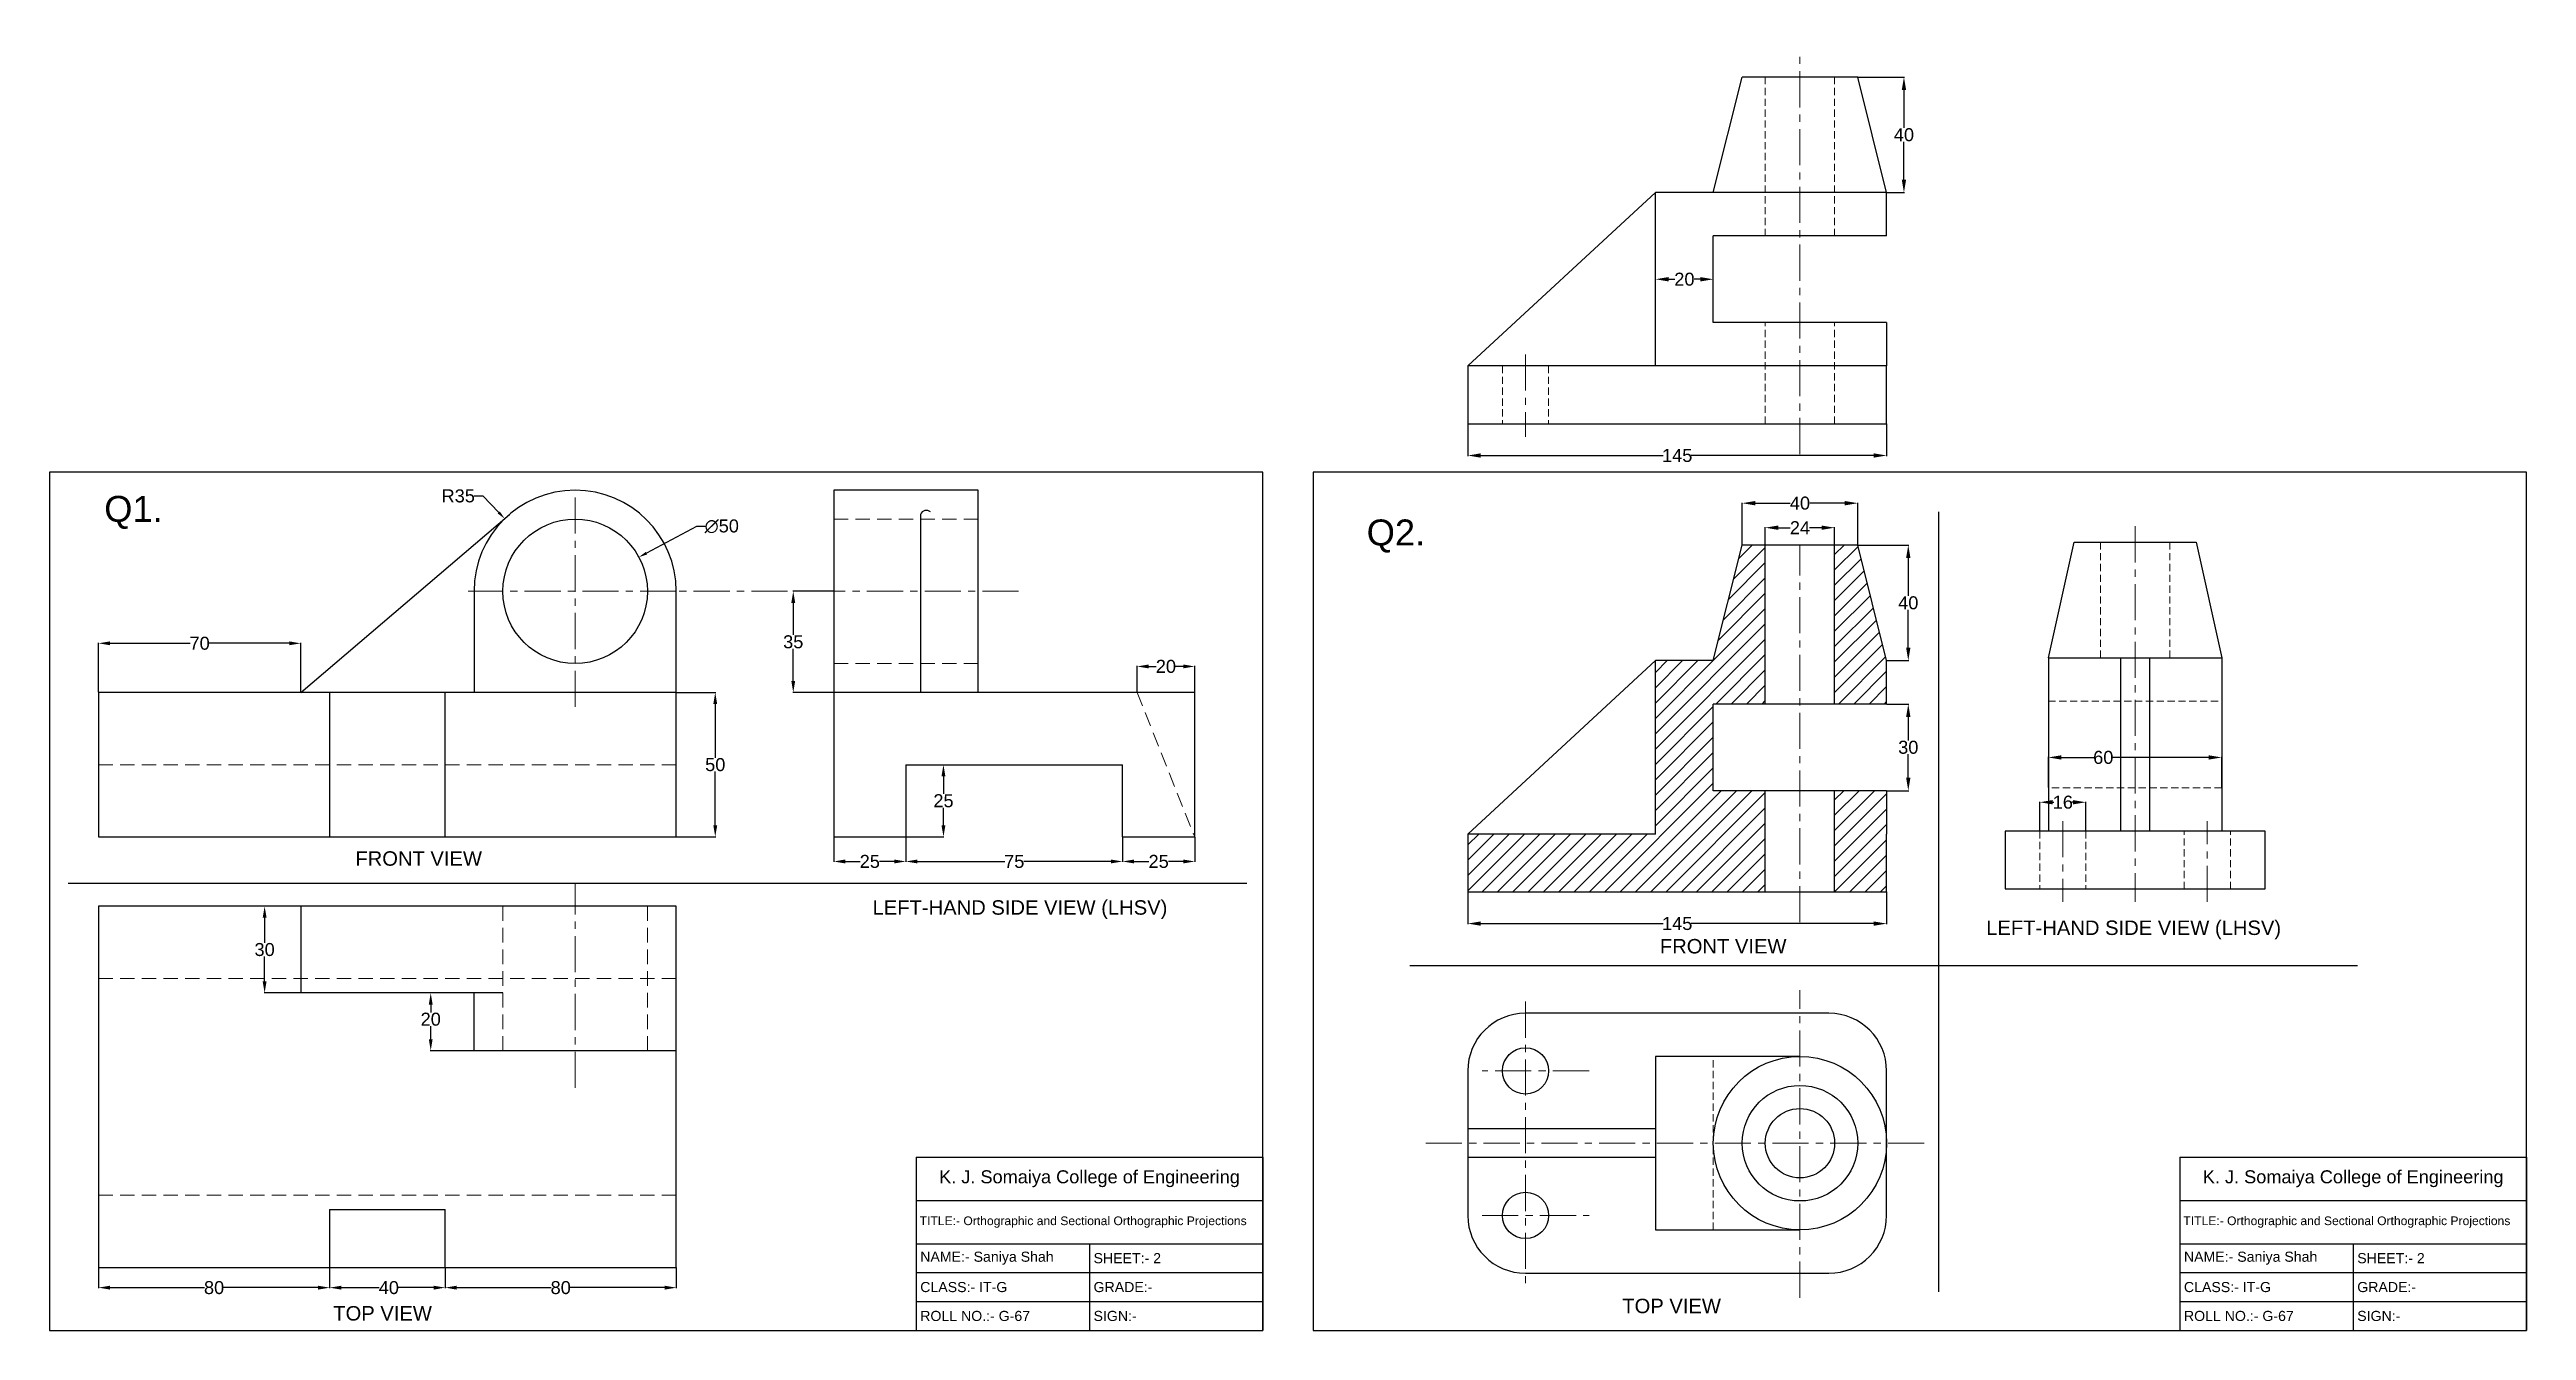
# Model space of a CAD drawing. Header units: millimetres. Extents: x 227 to 1084, y 157 to 600.
import ezdxf

# ---------------------------------------------------------------- set-up
doc = ezdxf.new("R2010")
doc.units = ezdxf.units.MM
doc.header["$MEASUREMENT"] = 0
doc.linetypes.add('CENTER', pattern=[2, 1.25, -0.25, 0.25, -0.25])
doc.linetypes.add('HIDDEN', pattern=[0.375, 0.25, -0.125])
doc.styles.get("Standard").update_dxf_attribs({"font": 'arial.ttf'})
doc.dimstyles.get("Standard").update_dxf_attribs({"dimtxt": 3, "dimasz": 3, "dimexe": 0.18, "dimexo": 0.0625, "dimgap": 0.09, "dimtad": 0, "dimtih": 1, "dimtoh": 1, "dimdec": 0, "dimzin": 0, "dimdsep": 46, "dimtxsty": 'Standard', "dimcen": 0.09, "dimclrd": 4, "dimclre": 4, "dimadec": 0, "dimazin": 0, "dimtfac": 1, "dimtdec": 0, "dimtofl": 0, "dimtmove": 0, "dimatfit": 3, "dimfxl": 1, "dimtolj": 1, "dimtzin": 0, "dimarcsym": 0})
pattern_1 = [(45, (-58, 0), (-2.65165, 2.65165), [])]

# ---------------------------------------------------------------- blocks, each defined once
blk = doc.blocks.new('*T1')
at = {"color": 0, "linetype": 'ByBlock', "lineweight": -2, "transparency": 16777216}
for p, q in [((0, 0), (120, 0)), ((0, 0), (0, -60)), ((120, 0), (120, -60)), ((0, -15), (120, -15)), ((0, -30), (120, -30)), ((60, -30), (60, -60)), ((0, -40), (120, -40)), ((0, -50), (120, -50)), ((0, -60), (120, -60))]:
    blk.add_line(p, q, dxfattribs=at)
at = {"color": 0, "linetype": 'Continuous', "transparency": 16777216}
for s, insert, char_height, width, attachment_point in [('K. J. Somaiya College of Engineering', (60, -7.5), 4.5, 119.88, 5), (' TITLE:- Orthographic and Sectional Orthographic Projections', (0.06, -22.5), 3, 119.88, 4), (' NAME:- Saniya Shah', (0.06, -35), 3.5, 59.88, 4), (' SHEET:- 2', (60.06, -35), 3.5, 59.88, 4), (' CLASS:- IT-G', (0.06, -45), 3.5, 59.88, 4), (' GRADE:-', (60.06, -45), 3.5, 59.88, 4), (' ROLL NO.:- G-67', (0.06, -55), 3.5, 59.88, 4), (' SIGN:-', (60.06, -55), 3.5, 59.88, 4)]:
    blk.add_mtext(s, dxfattribs=dict(at, insert=insert, char_height=char_height, width=width, attachment_point=attachment_point))
blk = doc.blocks.new('*D2')
at = {"lineweight": -2, "transparency": 16777216}
for p, q in [((498.5, 327.94), (498.5, 319.32)), ((523.5, 327.94), (523.5, 319.32)), ((502.5, 319.5), (507.63, 319.5)), ((519.5, 319.5), (514.37, 319.5))]:
    blk.add_line(p, q, dxfattribs=at)
at = {"transparency": 16777216}
for points in [[(502.5, 320.17), (502.5, 318.83), (498.5, 319.5)], [(519.5, 320.17), (519.5, 318.83), (523.5, 319.5)]]:
    blk.add_solid(points, dxfattribs=at)
at = {"layer": 'Defpoints', "color": 0, "transparency": 16777216}
for p in [(498.5, 328), (523.5, 328), (523.5, 319.5)]:
    blk.add_point(p, dxfattribs=at)
at = {"color": 0, "lineweight": 9, "transparency": 16777216, "insert": (511, 319.5), "char_height": 4.5, "attachment_point": 5}
blk.add_mtext('\\A1;25', dxfattribs=at)
blk = doc.blocks.new('*D3')
at = {"lineweight": -2, "transparency": 16777216}
for p, q in [((523.5, 327.94), (523.5, 319.32)), ((598.5, 327.94), (598.5, 319.32)), ((527.5, 319.5), (557.69, 319.5)), ((594.5, 319.5), (564.31, 319.5))]:
    blk.add_line(p, q, dxfattribs=at)
at = {"transparency": 16777216}
for points in [[(527.5, 320.17), (527.5, 318.83), (523.5, 319.5)], [(594.5, 320.17), (594.5, 318.83), (598.5, 319.5)]]:
    blk.add_solid(points, dxfattribs=at)
at = {"layer": 'Defpoints', "color": 0, "transparency": 16777216}
for p in [(523.5, 328), (598.5, 328), (598.5, 319.5)]:
    blk.add_point(p, dxfattribs=at)
at = {"color": 0, "lineweight": 9, "transparency": 16777216, "insert": (561, 319.5), "char_height": 4.5, "attachment_point": 5}
blk.add_mtext('\\A1;75', dxfattribs=at)
blk = doc.blocks.new('*D4')
at = {"lineweight": -2, "transparency": 16777216}
for p, q in [((598.5, 327.94), (598.5, 319.32)), ((623.5, 327.94), (623.5, 319.32)), ((602.5, 319.5), (607.63, 319.5)), ((619.5, 319.5), (614.37, 319.5))]:
    blk.add_line(p, q, dxfattribs=at)
at = {"transparency": 16777216}
for points in [[(602.5, 320.17), (602.5, 318.83), (598.5, 319.5)], [(619.5, 320.17), (619.5, 318.83), (623.5, 319.5)]]:
    blk.add_solid(points, dxfattribs=at)
at = {"layer": 'Defpoints', "color": 0, "transparency": 16777216}
for p in [(598.5, 328), (623.5, 328), (623.5, 319.5)]:
    blk.add_point(p, dxfattribs=at)
at = {"color": 0, "lineweight": 9, "transparency": 16777216, "insert": (611, 319.5), "char_height": 4.5, "attachment_point": 5}
blk.add_mtext('\\A1;25', dxfattribs=at)
blk = doc.blocks.new('*D5')
at = {"lineweight": -2, "transparency": 16777216}
for p, q in [((603.5, 378.06), (603.5, 387.18)), ((607.5, 387), (610.16, 387)), ((619.5, 387), (616.84, 387)), ((623.5, 378.06), (623.5, 387.18))]:
    blk.add_line(p, q, dxfattribs=at)
at = {"transparency": 16777216}
for points in [[(607.5, 387.67), (607.5, 386.33), (603.5, 387)], [(619.5, 387.67), (619.5, 386.33), (623.5, 387)]]:
    blk.add_solid(points, dxfattribs=at)
at = {"layer": 'Defpoints', "color": 0, "transparency": 16777216}
for p in [(623.5, 387), (603.5, 378), (623.5, 378)]:
    blk.add_point(p, dxfattribs=at)
at = {"color": 0, "lineweight": 9, "transparency": 16777216, "insert": (613.5, 387), "char_height": 4.5, "attachment_point": 5}
blk.add_mtext('\\A1;20', dxfattribs=at)
blk = doc.blocks.new('*D6')
at = {"lineweight": -2, "transparency": 16777216}
for p, q in [((374, 446), (377, 446)), ((377, 446), (382.55, 440.28)), ((408.91, 413), (409.09, 413)), ((409, 412.91), (409, 413.09))]:
    blk.add_line(p, q, dxfattribs=at)
at = {"transparency": 16777216}
blk.add_solid([(382.91, 440.63), (382.19, 439.93), (384.63, 438.13)], dxfattribs=at)
at = {"layer": 'Defpoints', "color": 0, "transparency": 16777216}
for p in [(384.63, 438.13), (409, 413)]:
    blk.add_point(p, dxfattribs=at)
at = {"color": 0, "lineweight": 9, "transparency": 16777216, "insert": (368.52, 446), "char_height": 4.5, "attachment_point": 5}
blk.add_mtext('\\A1;R35', dxfattribs=at)
blk = doc.blocks.new('*D7')
at = {"lineweight": -2, "transparency": 16777216}
for p, q in [((451, 435.48), (433.69, 426.21)), ((454, 435.48), (451, 435.48)), ((408.91, 413), (409.09, 413)), ((409, 412.91), (409, 413.09))]:
    blk.add_line(p, q, dxfattribs=at)
at = {"transparency": 16777216}
blk.add_solid([(433.45, 426.66), (433.92, 425.77), (431.04, 424.8)], dxfattribs=at)
at = {"layer": 'Defpoints', "color": 0, "transparency": 16777216}
for p in [(431.04, 424.8), (386.96, 401.2)]:
    blk.add_point(p, dxfattribs=at)
at = {"color": 0, "lineweight": 9, "transparency": 16777216, "insert": (459.75, 435.48), "char_height": 4.5, "attachment_point": 5}
blk.add_mtext('\\A1;∅50', dxfattribs=at)
blk = doc.blocks.new('*D8')
at = {"lineweight": -2, "transparency": 16777216}
for p, q in [((244, 378.06), (244, 395.18)), ((248, 395), (275.71, 395)), ((310, 395), (282.29, 395)), ((314, 378.06), (314, 395.18))]:
    blk.add_line(p, q, dxfattribs=at)
at = {"transparency": 16777216}
for points in [[(248, 395.67), (248, 394.33), (244, 395)], [(310, 395.67), (310, 394.33), (314, 395)]]:
    blk.add_solid(points, dxfattribs=at)
at = {"layer": 'Defpoints', "color": 0, "transparency": 16777216}
for p in [(314, 395), (244, 378), (314, 378)]:
    blk.add_point(p, dxfattribs=at)
at = {"color": 0, "lineweight": 9, "transparency": 16777216, "insert": (279, 395), "char_height": 4.5, "attachment_point": 5}
blk.add_mtext('\\A1;70', dxfattribs=at)
blk = doc.blocks.new('*D9')
at = {"lineweight": -2, "transparency": 16777216}
for p, q in [((244, 178.94), (244, 171.82)), ((248, 172), (280.69, 172)), ((320, 172), (287.31, 172)), ((324, 178.94), (324, 171.82))]:
    blk.add_line(p, q, dxfattribs=at)
at = {"transparency": 16777216}
for points in [[(248, 172.67), (248, 171.33), (244, 172)], [(320, 172.67), (320, 171.33), (324, 172)]]:
    blk.add_solid(points, dxfattribs=at)
at = {"layer": 'Defpoints', "color": 0, "transparency": 16777216}
for p in [(244, 179), (324, 179), (324, 172)]:
    blk.add_point(p, dxfattribs=at)
at = {"color": 0, "lineweight": 9, "transparency": 16777216, "insert": (284, 172), "char_height": 4.5, "attachment_point": 5}
blk.add_mtext('\\A1;80', dxfattribs=at)
blk = doc.blocks.new('*D10')
at = {"lineweight": -2, "transparency": 16777216}
for p, q in [((324, 178.94), (324, 171.82)), ((328, 172), (341.1, 172)), ((360, 172), (347.9, 172)), ((364, 178.94), (364, 171.82))]:
    blk.add_line(p, q, dxfattribs=at)
at = {"transparency": 16777216}
for points in [[(328, 172.67), (328, 171.33), (324, 172)], [(360, 172.67), (360, 171.33), (364, 172)]]:
    blk.add_solid(points, dxfattribs=at)
at = {"layer": 'Defpoints', "color": 0, "transparency": 16777216}
for p in [(324, 179), (364, 179), (364, 172)]:
    blk.add_point(p, dxfattribs=at)
at = {"color": 0, "lineweight": 9, "transparency": 16777216, "insert": (344.5, 172), "char_height": 4.5, "attachment_point": 5}
blk.add_mtext('\\A1;40', dxfattribs=at)
blk = doc.blocks.new('*D11')
at = {"lineweight": -2, "transparency": 16777216}
for p, q in [((364, 178.94), (364, 171.82)), ((368, 172), (400.69, 172)), ((440, 172), (407.31, 172)), ((444, 178.94), (444, 171.82))]:
    blk.add_line(p, q, dxfattribs=at)
at = {"transparency": 16777216}
for points in [[(368, 172.67), (368, 171.33), (364, 172)], [(440, 172.67), (440, 171.33), (444, 172)]]:
    blk.add_solid(points, dxfattribs=at)
at = {"layer": 'Defpoints', "color": 0, "transparency": 16777216}
for p in [(364, 179), (444, 179), (444, 172)]:
    blk.add_point(p, dxfattribs=at)
at = {"color": 0, "lineweight": 9, "transparency": 16777216, "insert": (404, 172), "char_height": 4.5, "attachment_point": 5}
blk.add_mtext('\\A1;80', dxfattribs=at)
blk = doc.blocks.new('*D12')
at = {"lineweight": -2, "transparency": 16777216}
for p, q in [((444.06, 378), (457.68, 378)), ((457.5, 374), (457.5, 355.39)), ((457.5, 332), (457.5, 350.61)), ((444.06, 328), (457.68, 328))]:
    blk.add_line(p, q, dxfattribs=at)
at = {"transparency": 16777216}
for points in [[(456.83, 374), (458.17, 374), (457.5, 378)], [(456.83, 332), (458.17, 332), (457.5, 328)]]:
    blk.add_solid(points, dxfattribs=at)
at = {"layer": 'Defpoints', "color": 0, "transparency": 16777216}
for p in [(444, 378), (444, 328), (457.5, 328)]:
    blk.add_point(p, dxfattribs=at)
at = {"color": 0, "lineweight": 9, "transparency": 16777216, "insert": (457.5, 353), "char_height": 4.5, "attachment_point": 5}
blk.add_mtext('\\A1;50', dxfattribs=at)
blk = doc.blocks.new('*D13')
at = {"lineweight": -2, "transparency": 16777216}
for p, q in [((523.56, 353), (536.68, 353)), ((536.5, 349), (536.5, 342.89)), ((536.5, 332), (536.5, 338.11)), ((523.56, 328), (536.68, 328))]:
    blk.add_line(p, q, dxfattribs=at)
at = {"transparency": 16777216}
for points in [[(535.83, 349), (537.17, 349), (536.5, 353)], [(535.83, 332), (537.17, 332), (536.5, 328)]]:
    blk.add_solid(points, dxfattribs=at)
at = {"layer": 'Defpoints', "color": 0, "transparency": 16777216}
for p in [(523.5, 353), (523.5, 328), (536.5, 328)]:
    blk.add_point(p, dxfattribs=at)
at = {"color": 0, "lineweight": 9, "transparency": 16777216, "insert": (536.5, 340.5), "char_height": 4.5, "attachment_point": 5}
blk.add_mtext('\\A1;25', dxfattribs=at)
blk = doc.blocks.new('*D14')
at = {"lineweight": -2, "transparency": 16777216}
for p, q in [((313.94, 304), (301.32, 304)), ((301.5, 300), (301.5, 291.39)), ((301.5, 278), (301.5, 286.61)), ((313.94, 274), (301.32, 274))]:
    blk.add_line(p, q, dxfattribs=at)
at = {"transparency": 16777216}
for points in [[(300.83, 300), (302.17, 300), (301.5, 304)], [(300.83, 278), (302.17, 278), (301.5, 274)]]:
    blk.add_solid(points, dxfattribs=at)
at = {"layer": 'Defpoints', "color": 0, "transparency": 16777216}
for p in [(314, 304), (301.5, 274), (314, 274)]:
    blk.add_point(p, dxfattribs=at)
at = {"color": 0, "lineweight": 9, "transparency": 16777216, "insert": (301.5, 289), "char_height": 4.5, "attachment_point": 5}
blk.add_mtext('\\A1;30', dxfattribs=at)
blk = doc.blocks.new('*D15')
at = {"lineweight": -2, "transparency": 16777216}
for p, q in [((373.94, 274), (358.82, 274)), ((359, 270), (359, 267.28)), ((359, 258), (359, 262.5)), ((373.94, 254), (358.82, 254))]:
    blk.add_line(p, q, dxfattribs=at)
at = {"transparency": 16777216}
for points in [[(358.33, 270), (359.67, 270), (359, 274)], [(358.33, 258), (359.67, 258), (359, 254)]]:
    blk.add_solid(points, dxfattribs=at)
at = {"layer": 'Defpoints', "color": 0, "transparency": 16777216}
for p in [(374, 274), (359, 254), (374, 254)]:
    blk.add_point(p, dxfattribs=at)
at = {"color": 0, "lineweight": 9, "transparency": 16777216, "insert": (359, 264.89), "char_height": 4.5, "attachment_point": 5}
blk.add_mtext('\\A1;20', dxfattribs=at)
blk = doc.blocks.new('*D16')
at = {"lineweight": -2, "transparency": 16777216}
for p, q in [((498.44, 413), (484.32, 413)), ((484.5, 409), (484.5, 397.89)), ((484.5, 382), (484.5, 393.11)), ((498.44, 378), (484.32, 378))]:
    blk.add_line(p, q, dxfattribs=at)
at = {"transparency": 16777216}
for points in [[(483.83, 409), (485.17, 409), (484.5, 413)], [(483.83, 382), (485.17, 382), (484.5, 378)]]:
    blk.add_solid(points, dxfattribs=at)
at = {"layer": 'Defpoints', "color": 0, "transparency": 16777216}
for p in [(484.5, 413), (498.5, 413), (498.5, 378)]:
    blk.add_point(p, dxfattribs=at)
at = {"color": 0, "lineweight": 9, "transparency": 16777216, "insert": (484.5, 395.5), "char_height": 4.5, "attachment_point": 5}
blk.add_mtext('\\A1;35', dxfattribs=at)
blk = doc.blocks.new('*T17')
at = {"color": 0, "linetype": 'ByBlock', "lineweight": -2, "transparency": 16777216}
for p, q in [((0, 0), (120, 0)), ((0, 0), (0, -60)), ((120, 0), (120, -60)), ((0, -15), (120, -15)), ((0, -30), (120, -30)), ((60, -30), (60, -60)), ((0, -40), (120, -40)), ((0, -50), (120, -50)), ((0, -60), (120, -60))]:
    blk.add_line(p, q, dxfattribs=at)
at = {"color": 0, "linetype": 'Continuous', "transparency": 16777216}
for s, insert, char_height, width, attachment_point in [('K. J. Somaiya College of Engineering', (60, -7.5), 4.5, 119.88, 5), (' TITLE:- Orthographic and Sectional Orthographic Projections', (0.06, -22.5), 3, 119.88, 4), (' NAME:- Saniya Shah', (0.06, -35), 3.5, 59.88, 4), (' SHEET:- 2', (60.06, -35), 3.5, 59.88, 4), (' CLASS:- IT-G', (0.06, -45), 3.5, 59.88, 4), (' GRADE:-', (60.06, -45), 3.5, 59.88, 4), (' ROLL NO.:- G-67', (0.06, -55), 3.5, 59.88, 4), (' SIGN:-', (60.06, -55), 3.5, 59.88, 4)]:
    blk.add_mtext(s, dxfattribs=dict(at, insert=insert, char_height=char_height, width=width, attachment_point=attachment_point))
blk = doc.blocks.new('*D18')
at = {"lineweight": -2, "transparency": 16777216}
for p, q in [((718, 308.94), (718, 297.82)), ((863, 308.94), (863, 297.82)), ((722.5, 298), (785.63, 298)), ((858.5, 298), (795.37, 298))]:
    blk.add_line(p, q, dxfattribs=at)
at = {"transparency": 16777216}
for points in [[(722.5, 298.75), (722.5, 297.25), (718, 298)], [(858.5, 298.75), (858.5, 297.25), (863, 298)]]:
    blk.add_solid(points, dxfattribs=at)
at = {"layer": 'Defpoints', "color": 0, "transparency": 16777216}
for p in [(718, 309), (863, 309), (863, 298)]:
    blk.add_point(p, dxfattribs=at)
at = {"color": 0, "lineweight": 9, "transparency": 16777216, "insert": (790.5, 298), "char_height": 4.5, "attachment_point": 5}
blk.add_mtext('\\A1;145', dxfattribs=at)
blk = doc.blocks.new('*D19')
at = {"lineweight": -2, "transparency": 16777216}
for p, q in [((853.06, 429), (870.68, 429)), ((870.5, 424.5), (870.5, 411.39)), ((870.5, 393.5), (870.5, 406.61)), ((863.06, 389), (870.68, 389))]:
    blk.add_line(p, q, dxfattribs=at)
at = {"transparency": 16777216}
for points in [[(869.75, 424.5), (871.25, 424.5), (870.5, 429)], [(869.75, 393.5), (871.25, 393.5), (870.5, 389)]]:
    blk.add_solid(points, dxfattribs=at)
at = {"layer": 'Defpoints', "color": 0, "transparency": 16777216}
for p in [(853, 429), (870.5, 429), (863, 389)]:
    blk.add_point(p, dxfattribs=at)
at = {"color": 0, "lineweight": 9, "transparency": 16777216, "insert": (870.5, 409), "char_height": 4.5, "attachment_point": 5}
blk.add_mtext('\\A1;40', dxfattribs=at)
blk = doc.blocks.new('*D20')
at = {"lineweight": -2, "transparency": 16777216}
for p, q in [((718, 470.94), (718, 459.82)), ((863, 470.94), (863, 459.82)), ((722.5, 460), (785.63, 460)), ((858.5, 460), (795.37, 460))]:
    blk.add_line(p, q, dxfattribs=at)
at = {"transparency": 16777216}
for points in [[(722.5, 460.75), (722.5, 459.25), (718, 460)], [(858.5, 460.75), (858.5, 459.25), (863, 460)]]:
    blk.add_solid(points, dxfattribs=at)
at = {"layer": 'Defpoints', "color": 0, "transparency": 16777216}
for p in [(718, 471), (863, 471), (863, 460)]:
    blk.add_point(p, dxfattribs=at)
at = {"color": 0, "lineweight": 9, "transparency": 16777216, "insert": (790.5, 460), "char_height": 4.5, "attachment_point": 5}
blk.add_mtext('\\A1;145', dxfattribs=at)
blk = doc.blocks.new('*D21')
at = {"lineweight": -2, "transparency": 16777216}
for p, q in [((853.06, 591), (869.18, 591)), ((869, 586.5), (869, 573.39)), ((869, 555.5), (869, 568.61)), ((863.06, 551), (869.18, 551))]:
    blk.add_line(p, q, dxfattribs=at)
at = {"transparency": 16777216}
for points in [[(868.25, 586.5), (869.75, 586.5), (869, 591)], [(868.25, 555.5), (869.75, 555.5), (869, 551)]]:
    blk.add_solid(points, dxfattribs=at)
at = {"layer": 'Defpoints', "color": 0, "transparency": 16777216}
for p in [(853, 591), (869, 591), (863, 551)]:
    blk.add_point(p, dxfattribs=at)
at = {"color": 0, "lineweight": 9, "transparency": 16777216, "insert": (869, 571), "char_height": 4.5, "attachment_point": 5}
blk.add_mtext('\\A1;40', dxfattribs=at)
blk = doc.blocks.new('*D22')
at = {"lineweight": -2, "transparency": 16777216}
for p, q in [((783, 521.06), (783, 521.18)), ((787.5, 521), (789.66, 521)), ((798.5, 521), (796.34, 521)), ((803, 521.06), (803, 521.18))]:
    blk.add_line(p, q, dxfattribs=at)
at = {"transparency": 16777216}
for points in [[(787.5, 521.75), (787.5, 520.25), (783, 521)], [(798.5, 521.75), (798.5, 520.25), (803, 521)]]:
    blk.add_solid(points, dxfattribs=at)
at = {"layer": 'Defpoints', "color": 0, "transparency": 16777216}
for p in [(783, 521), (803, 521), (803, 521)]:
    blk.add_point(p, dxfattribs=at)
at = {"color": 0, "lineweight": 9, "transparency": 16777216, "insert": (793, 521), "char_height": 4.5, "attachment_point": 5}
blk.add_mtext('\\A1;20', dxfattribs=at)
blk = doc.blocks.new('*D23')
at = {"lineweight": -2, "transparency": 16777216}
for p, q in [((919, 345.06), (919, 355.68)), ((923.5, 355.5), (934.68, 355.5)), ((974.5, 355.5), (941.32, 355.5)), ((979, 345.06), (979, 355.68))]:
    blk.add_line(p, q, dxfattribs=at)
at = {"transparency": 16777216}
for points in [[(923.5, 356.25), (923.5, 354.75), (919, 355.5)], [(974.5, 356.25), (974.5, 354.75), (979, 355.5)]]:
    blk.add_solid(points, dxfattribs=at)
at = {"layer": 'Defpoints', "color": 0, "transparency": 16777216}
for p in [(919, 355.5), (919, 345), (979, 345)]:
    blk.add_point(p, dxfattribs=at)
at = {"color": 0, "lineweight": 9, "transparency": 16777216, "insert": (938, 355.5), "char_height": 4.5, "attachment_point": 5}
blk.add_mtext('\\A1;60', dxfattribs=at)
blk = doc.blocks.new('*D24')
at = {"lineweight": -2, "transparency": 16777216}
for p, q in [((916, 330.06), (916, 340.18)), ((920.5, 340), (920.9, 340)), ((927.5, 340), (927.1, 340)), ((932, 330.06), (932, 340.18))]:
    blk.add_line(p, q, dxfattribs=at)
at = {"transparency": 16777216}
for points in [[(920.5, 340.75), (920.5, 339.25), (916, 340)], [(927.5, 340.75), (927.5, 339.25), (932, 340)]]:
    blk.add_solid(points, dxfattribs=at)
at = {"layer": 'Defpoints', "color": 0, "transparency": 16777216}
for p in [(932, 340), (916, 330), (932, 330)]:
    blk.add_point(p, dxfattribs=at)
at = {"color": 0, "lineweight": 9, "transparency": 16777216, "insert": (924, 340), "char_height": 4.5, "attachment_point": 5}
blk.add_mtext('\\A1;16', dxfattribs=at)
blk = doc.blocks.new('*D25')
at = {"lineweight": -2, "transparency": 16777216}
for p, q in [((821, 429.06), (821, 435.2)), ((845, 429.06), (845, 435.2))]:
    blk.add_line(p, q, dxfattribs=at)
at = {"transparency": 16777216}
for p, q in [((825.5, 435.02), (829.66, 435.02)), ((840.5, 435.02), (836.34, 435.02))]:
    blk.add_line(p, q, dxfattribs=at)
for points in [[(825.5, 435.77), (825.5, 434.27), (821, 435.02)], [(840.5, 435.77), (840.5, 434.27), (845, 435.02)]]:
    blk.add_solid(points, dxfattribs=at)
at = {"layer": 'Defpoints', "color": 0, "transparency": 16777216}
for p in [(821, 429), (845, 435.02), (845, 429)]:
    blk.add_point(p, dxfattribs=at)
at = {"color": 0, "lineweight": 9, "transparency": 16777216, "insert": (833, 435.02), "char_height": 4.5, "attachment_point": 5}
blk.add_mtext('\\A1;24', dxfattribs=at)
blk = doc.blocks.new('*D26')
at = {"lineweight": -2, "transparency": 16777216}
for p, q in [((813, 429.06), (813, 443.68)), ((853, 429.06), (853, 443.68))]:
    blk.add_line(p, q, dxfattribs=at)
at = {"transparency": 16777216}
for p, q in [((817.5, 443.5), (829.6, 443.5)), ((848.5, 443.5), (836.4, 443.5))]:
    blk.add_line(p, q, dxfattribs=at)
for points in [[(817.5, 444.25), (817.5, 442.75), (813, 443.5)], [(848.5, 444.25), (848.5, 442.75), (853, 443.5)]]:
    blk.add_solid(points, dxfattribs=at)
at = {"layer": 'Defpoints', "color": 0, "transparency": 16777216}
for p in [(813, 443.5), (813, 429), (853, 429)]:
    blk.add_point(p, dxfattribs=at)
at = {"color": 0, "lineweight": 9, "transparency": 16777216, "insert": (833, 443.5), "char_height": 4.5, "attachment_point": 5}
blk.add_mtext('\\A1;40', dxfattribs=at)
blk = doc.blocks.new('*D27')
at = {"lineweight": -2, "transparency": 16777216}
for p, q in [((863.06, 374), (870.68, 374)), ((870.5, 369.5), (870.5, 361.39)), ((870.5, 348.5), (870.5, 356.61)), ((863.06, 344), (870.68, 344))]:
    blk.add_line(p, q, dxfattribs=at)
at = {"transparency": 16777216}
for points in [[(869.75, 369.5), (871.25, 369.5), (870.5, 374)], [(869.75, 348.5), (871.25, 348.5), (870.5, 344)]]:
    blk.add_solid(points, dxfattribs=at)
at = {"layer": 'Defpoints', "color": 0, "transparency": 16777216}
for p in [(863, 374), (863, 344), (870.5, 344)]:
    blk.add_point(p, dxfattribs=at)
at = {"color": 0, "lineweight": 9, "transparency": 16777216, "insert": (870.5, 359), "char_height": 4.5, "attachment_point": 5}
blk.add_mtext('\\A1;30', dxfattribs=at)

msp = doc.modelspace()

# ---------------------------------------------------------------- hatches: boundary and pattern name
h = msp.add_hatch()
h.set_pattern_fill('ANSI31', color=256, scale=30)
h.set_pattern_definition(pattern_1)
h.paths.add_polyline_path([(783, 329), (718, 329), (718, 309), (821, 309), (821, 344), (803, 344), (803, 374), (821, 374), (821, 429), (813, 429), (803, 389), (783, 389)])
h = msp.add_hatch()
h.set_pattern_fill('ANSI31', color=256, scale=30)
h.set_pattern_definition(pattern_1)
h.paths.add_polyline_path([(863, 389), (853, 429), (845, 429), (845, 374), (863, 374)])
h.paths.add_polyline_path([(863, 329), (863, 344), (845, 344), (845, 309), (863, 309)])

# ---------------------------------------------------------------- linework, layer by layer
at = {"linetype": 'CENTER', "lineweight": 9, "ltscale": 10}
for p, q in [((833, 460.5), (833, 600.5)), ((738, 495), (738, 466.5)), ((409, 373), (409, 448)), ((833, 298.5), (833, 429)), ((949, 435.5), (949, 305.5)), ((444, 413), (372, 413)), ((562.5, 413), (444, 413)), ((924, 333.5), (924, 305.5)), ((974, 305.5), (974, 333.5)), ((409, 241.17), (409, 311.67)), ((833, 168.5), (833, 275)), ((738, 271), (738, 171.5)), ((760, 247), (723, 247)), ((876, 222), (703.5, 222)), ((723, 197), (760, 197))]:
    msp.add_line(p, q, dxfattribs=at)
for p, q in [((803, 551), (813, 591)), ((853, 591), (813, 591)), ((863, 551), (853, 591)), ((718, 491), (783, 551)), ((863, 551), (783, 551)), ((783, 491), (783, 551)), ((863, 536), (863, 551)), ((863, 536), (803, 536)), ((803, 506), (803, 536)), ((863, 506), (803, 506)), ((863, 506), (863, 491)), ((863, 491), (718, 491)), ((718, 491), (718, 471)), ((863, 471), (863, 491)), ((718, 471), (863, 471)), ((548.5, 448), (498.5, 448)), ((498.5, 448), (498.5, 378)), ((548.5, 378), (548.5, 448)), ((314, 378), (386.29, 439.63)), ((528.5, 439.63), (528.5, 378)), ((881, 440.5), (881, 170.5)), ((803, 389), (813, 429)), ((853, 429), (813, 429)), ((821, 374), (821, 429)), ((845, 374), (845, 429)), ((863, 389), (853, 429)), ((919, 390), (927.89, 430)), ((927.89, 430), (970.11, 430)), ((970.11, 430), (979, 390)), ((374, 413), (374, 378)), ((444, 378), (444, 413)), ((718, 329), (783, 389)), ((783, 329), (783, 389)), ((803, 389), (783, 389)), ((863, 374), (863, 389)), ((919, 390), (919, 330)), ((919, 390), (979, 390)), ((944, 390), (944, 330)), ((954, 390), (954, 330)), ((979, 390), (979, 330)), ((444, 378), (244, 378)), ((244, 378), (244, 328)), ((324, 378), (324, 328)), ((364, 328), (364, 378)), ((444, 328), (444, 378)), ((623.5, 378), (498.5, 378)), ((498.5, 378), (498.5, 328)), ((623.5, 328), (623.5, 378)), ((863, 374), (803, 374)), ((803, 344), (803, 374)), ((523.5, 353), (523.5, 328)), ((523.5, 353), (598.5, 353)), ((598.5, 328), (598.5, 353)), ((863, 344), (803, 344)), ((821, 309), (821, 344)), ((845, 309), (845, 344)), ((863, 344), (863, 329)), ((244, 328), (444, 328)), ((498.5, 328), (523.5, 328)), ((598.5, 328), (623.5, 328)), ((718, 329), (718, 309)), ((783, 329), (718, 329)), ((863, 309), (863, 329)), ((994, 330), (904, 330)), ((904, 330), (904, 310)), ((994, 310), (994, 330)), ((233.5, 312), (641.5, 312)), ((718, 309), (863, 309)), ((904, 310), (994, 310)), ((444, 304), (244, 304)), ((244, 304), (244, 179)), ((314, 304), (314, 274)), ((444, 179), (444, 304)), ((698, 283.5), (1026, 283.5)), ((374, 274), (314, 274)), ((374, 254), (374, 274)), ((384, 274), (374, 274)), ((843, 267), (738, 267)), ((444, 254), (374, 254)), ((833, 252), (783, 252)), ((783, 252), (783, 192)), ((718, 247), (718, 197)), ((863, 197), (863, 247)), ((783, 227), (718, 227)), ((863, 227), (862.58, 227)), ((783, 217), (718, 217)), ((863, 217), (862.58, 217)), ((324, 199), (324, 179)), ((324, 199), (364, 199)), ((364, 179), (364, 199)), ((783, 192), (833, 192)), ((244, 179), (444, 179)), ((738, 177), (843, 177))]:
    msp.add_line(p, q)
at = {"linetype": 'HIDDEN', "lineweight": 9, "ltscale": 10}
for p, q in [((821, 536), (821, 591)), ((845, 536), (845, 591)), ((821, 471), (821, 506)), ((845, 471), (845, 506)), ((730, 491), (730, 471)), ((746, 491), (746, 471)), ((937, 430), (937, 390)), ((961, 430), (961, 390)), ((919, 375), (979, 375)), ((979, 345), (919, 345)), ((916, 330), (916, 310)), ((932, 330), (932, 310)), ((966, 310), (966, 330)), ((982, 310), (982, 330)), ((803, 192), (803, 252))]:
    msp.add_line(p, q, dxfattribs=at)
at = {"linetype": 'HIDDEN', "lineweight": 9, "ltscale": 20}
for p, q in [((548.5, 438), (498.5, 438)), ((548.5, 388), (498.5, 388)), ((603.5, 378), (623.5, 328)), ((244, 353), (444, 353)), ((384, 254), (384, 304)), ((434, 254), (434, 304)), ((444, 279), (244, 279)), ((244, 204), (444, 204))]:
    msp.add_line(p, q, dxfattribs=at)
at = {"linetype": 'Continuous'}
for points in [[(227.04, 157.2), (647.04, 157.2), (647.04, 454.2), (227.04, 454.2)], [(664.5, 157.2), (1084.5, 157.2), (1084.5, 454.2), (664.5, 454.2)]]:
    msp.add_lwpolyline(points, close=True, dxfattribs=at)
for centre, radius in [((409, 413), 25), ((738, 247), 8), ((833, 222), 30), ((833, 222), 20), ((833, 222), 12), ((738, 197), 8)]:
    msp.add_circle(centre, radius)
for centre, radius, start, end in [((409, 413), 35, 0, 180), ((530.57, 438.76), 2.25, 50.59642, 157.19406), ((738, 247), 20, 90, 180), ((843, 247), 20, 0, 90), ((738, 197), 20, 180, 270), ((843, 197), 20, 270, 0)]:
    msp.add_arc(centre, radius, start, end)

# ---------------------------------------------------------------- block references
for name, p in [('*T1', (527.04, 217.19)), ('*T17', (964.5, 217.19))]:
    msp.add_blockref(name, p)

# ---------------------------------------------------------------- texts
at = {"attachment_point": 1}
for s, width, insert, char_height in [('Q1.', 37.5, (245.97, 446.03), 9), ('Q2.', 37.5, (683, 437.86), 9), ('FRONT VIEW', 84.3855, (332.91, 323.03), 5), ('LEFT-HAND SIDE VIEW (LHSV)', 103.8445, (511.95, 306.08), 5), ('FRONT VIEW', 84.3855, (784.5, 292.67), 5), ('LEFT-HAND SIDE VIEW (LHSV)', 103.8445, (897.5, 299.06), 5), ('TOP VIEW', 84.3855, (325.26, 165.63), 5), ('TOP VIEW', 84.3855, (771.5, 168.17), 5)]:
    msp.add_mtext_dynamic_manual_height_columns(s, width=width, gutter_width=1, heights=[0], dxfattribs=dict(at, insert=insert, char_height=char_height))

# ---------------------------------------------------------------- dimensions: what is measured, and where the dimension line sits
at = {"lineweight": 9}
for base, p1, p2, override, picture, middle in [((869, 591), (863, 551), (853, 591), {"dimtxt": 4.5, "dimasz": 4.5, "dimclrd": 256, "dimclre": 256}, '*D21', (869, 571)), ((870.5, 429), (863, 389), (853, 429), {"dimtxt": 4.5, "dimasz": 4.5, "dimclrd": 256, "dimclre": 256}, '*D19', (870.5, 409)), ((359, 254), (374, 274), (374, 254), {"dimtxt": 4.5, "dimasz": 4, "dimclrd": 256, "dimclre": 256}, '*D15', (359, 264.89))]:
    dim = msp.add_linear_dim(base=base, p1=p1, p2=p2, angle=90, dimstyle='Standard', override=override, dxfattribs=at)
    dim.commit()
    dim.dimension.update_dxf_attribs({"geometry": picture, "text_midpoint": middle, "dimtype": 160})
for base, p1, p2, angle, override, picture, middle in [((803, 521), (783, 521), (803, 521), 180, {"dimtxt": 4.5, "dimasz": 4.5, "dimclrd": 256, "dimclre": 256}, '*D22', (793, 521)), ((484.5, 413), (498.5, 378), (498.5, 413), 90, {"dimtxt": 4.5, "dimasz": 4, "dimclrd": 256, "dimclre": 256}, '*D16', (484.5, 395.5)), ((457.5, 328), (444, 378), (444, 328), 90, {"dimtxt": 4.5, "dimasz": 4, "dimclrd": 256, "dimclre": 256}, '*D12', (457.5, 353)), ((870.5, 344), (863, 374), (863, 344), 90, {"dimtxt": 4.5, "dimasz": 4.5, "dimclrd": 256, "dimclre": 256}, '*D27', (870.5, 359)), ((536.5, 328), (523.5, 353), (523.5, 328), 90, {"dimtxt": 4.5, "dimasz": 4, "dimclrd": 256, "dimclre": 256}, '*D13', (536.5, 340.5)), ((301.5, 274), (314, 304), (314, 274), 90, {"dimtxt": 4.5, "dimasz": 4, "dimclrd": 256, "dimclre": 256}, '*D14', (301.5, 289))]:
    dim = msp.add_linear_dim(base=base, p1=p1, p2=p2, angle=angle, dimstyle='Standard', override=override, dxfattribs=at)
    dim.commit()
    dim.dimension.update_dxf_attribs({"geometry": picture, "text_midpoint": middle})
for base, p1, p2, override, picture, middle in [((863, 460), (718, 471), (863, 471), {"dimtxt": 4.5, "dimasz": 4.5, "dimclrd": 256, "dimclre": 256}, '*D20', (790.5, 460)), ((813, 443.5), (853, 429), (813, 429), {"dimtxt": 4.5, "dimasz": 4.5, "dimclrd": 256, "dimclre": 256, "dimlwd": 65535}, '*D26', (833, 443.5)), ((314, 395), (244, 378), (314, 378), {"dimtxt": 4.5, "dimasz": 4, "dimclrd": 256, "dimclre": 256}, '*D8', (279, 395)), ((623.5, 387), (603.5, 378), (623.5, 378), {"dimtxt": 4.5, "dimasz": 4, "dimclrd": 256, "dimclre": 256}, '*D5', (613.5, 387)), ((932, 340), (916, 330), (932, 330), {"dimtxt": 4.5, "dimasz": 4.5, "dimclrd": 256, "dimclre": 256}, '*D24', (924, 340)), ((523.5, 319.5), (498.5, 328), (523.5, 328), {"dimtxt": 4.5, "dimasz": 4, "dimclrd": 256, "dimclre": 256}, '*D2', (511, 319.5)), ((598.5, 319.5), (523.5, 328), (598.5, 328), {"dimtxt": 4.5, "dimasz": 4, "dimclrd": 256, "dimclre": 256}, '*D3', (561, 319.5)), ((623.5, 319.5), (598.5, 328), (623.5, 328), {"dimtxt": 4.5, "dimasz": 4, "dimclrd": 256, "dimclre": 256}, '*D4', (611, 319.5)), ((863, 298), (718, 309), (863, 309), {"dimtxt": 4.5, "dimasz": 4.5, "dimclrd": 256, "dimclre": 256}, '*D18', (790.5, 298))]:
    dim = msp.add_linear_dim(base=base, p1=p1, p2=p2, dimstyle='Standard', override=override, dxfattribs=at)
    dim.commit()
    dim.dimension.update_dxf_attribs({"geometry": picture, "text_midpoint": middle})
dim = msp.add_radius_dim(center=(409, 413), mpoint=(384.63, 438.13), dimstyle='Standard', override={"dimtxt": 4.5, "dimclrd": 256, "dimclre": 256}, dxfattribs=at)
dim.commit()
dim.dimension.update_dxf_attribs({"geometry": '*D6', "text_midpoint": (368.52, 446), "dimtype": 164})
dim = msp.add_diameter_dim_2p(p1=(386.96, 401.2), p2=(431.04, 424.8), dimstyle='Standard', override={"dimtxt": 4.5, "dimclrd": 256, "dimclre": 256}, dxfattribs=at)
dim.commit()
dim.dimension.update_dxf_attribs({"geometry": '*D7', "text_midpoint": (459.75, 435.48), "dimtype": 163})
for base, p1, p2, override, picture, middle in [((845, 435.02), (821, 429), (845, 429), {"dimtxt": 4.5, "dimasz": 4.5, "dimclrd": 256, "dimclre": 256, "dimlwd": 65535}, '*D25', (833, 435.02)), ((919, 355.5), (979, 345), (919, 345), {"dimtxt": 4.5, "dimasz": 4.5, "dimclrd": 256, "dimclre": 256}, '*D23', (938, 355.5)), ((324, 172), (244, 179), (324, 179), {"dimtxt": 4.5, "dimasz": 4, "dimclrd": 256, "dimclre": 256}, '*D9', (284, 172)), ((364, 172), (324, 179), (364, 179), {"dimtxt": 4.5, "dimasz": 4, "dimclrd": 256, "dimclre": 256}, '*D10', (344.5, 172)), ((444, 172), (364, 179), (444, 179), {"dimtxt": 4.5, "dimasz": 4, "dimclrd": 256, "dimclre": 256}, '*D11', (404, 172))]:
    dim = msp.add_linear_dim(base=base, p1=p1, p2=p2, dimstyle='Standard', override=override, dxfattribs=at)
    dim.commit()
    dim.dimension.update_dxf_attribs({"geometry": picture, "text_midpoint": middle, "dimtype": 160})

doc.saveas('drawing.dxf')
